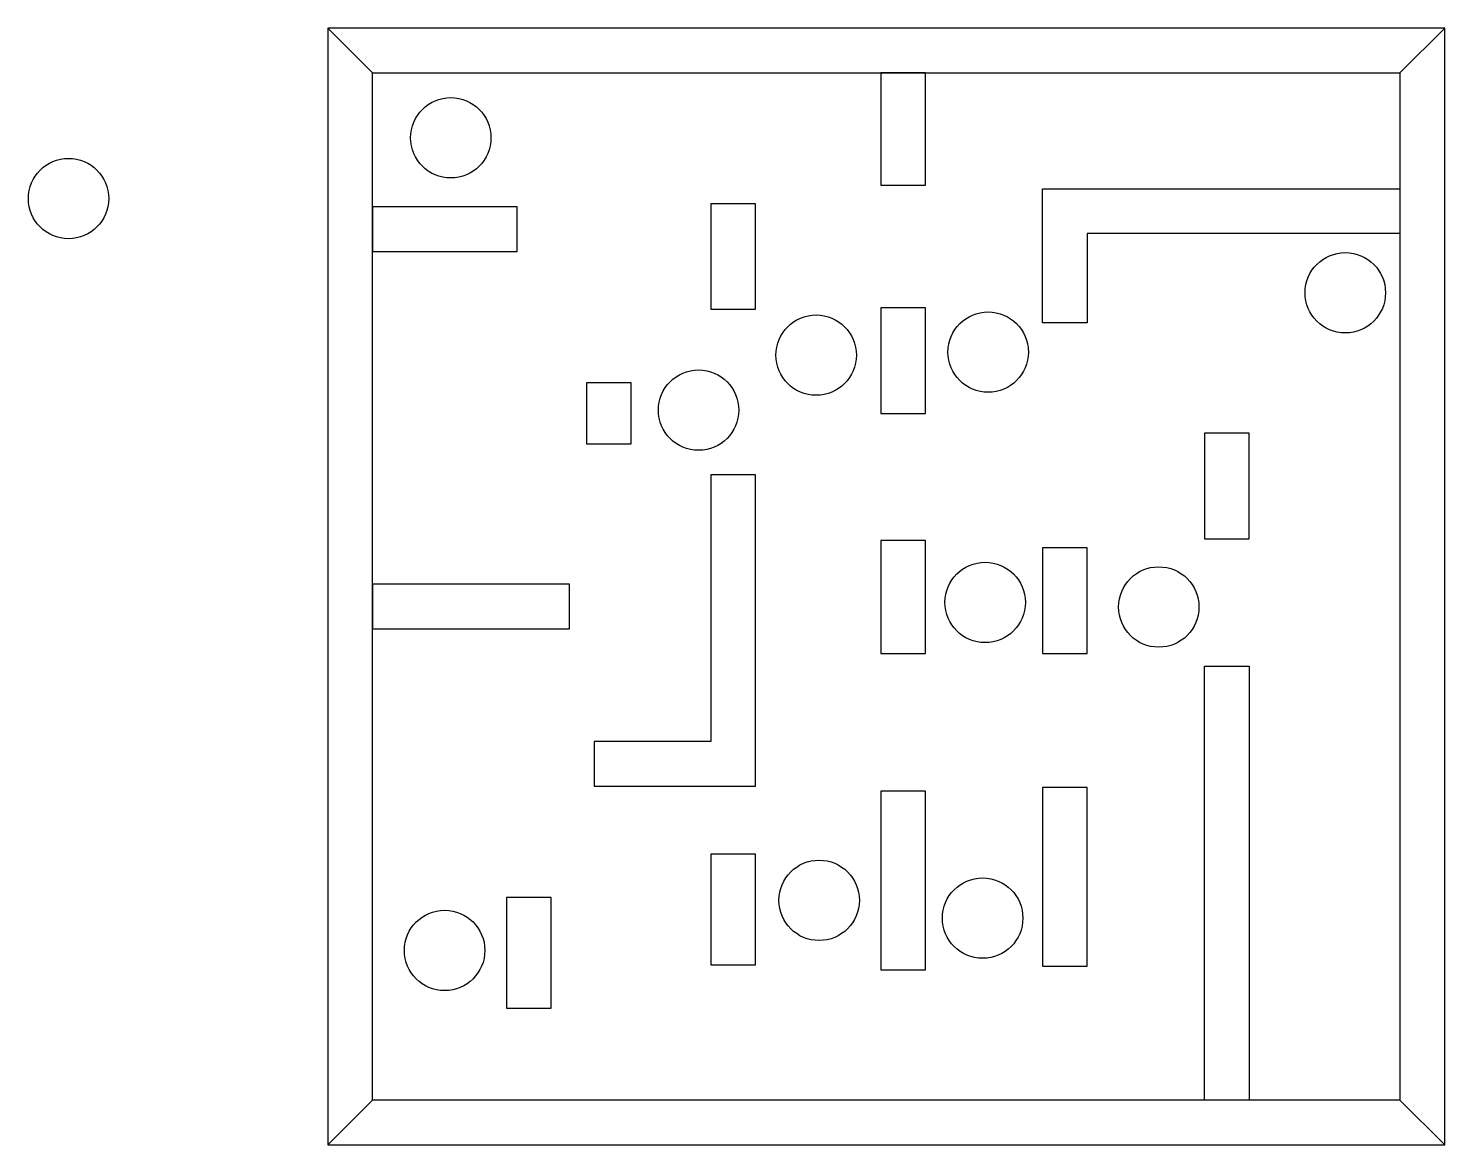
# Model space of a CAD drawing. Header units: metres. Extents: x -0.067 to 0.25, y 0 to 0.25.
import ezdxf

# ---------------------------------------------------------------- set-up
doc = ezdxf.new("R2010")
doc.units = ezdxf.units.M
doc.layers.get('0').update_dxf_attribs({"linetype": 'CONTINUOUS'})

msp = doc.modelspace()

# ---------------------------------------------------------------- linework, layer by layer
for p, q in [((0.25, 0.25), (0, 0.25)), ((0, 0.25), (0, 0)), ((0, 0.25), (0.01, 0.24)), ((0.24, 0.24), (0.25, 0.25)), ((0.25, 0), (0.25, 0.25)), ((0.01, 0.24), (0.24, 0.24)), ((0.01, 0.01), (0.01, 0.24)), ((0.24, 0.24), (0.24, 0.01)), ((0.01, 0.01), (0, 0)), ((0.24, 0.01), (0.01, 0.01)), ((0.24, 0.01), (0.25, 0)), ((0, 0), (0.25, 0))]:
    msp.add_line(p, q)
for points in [[(0.1338, 0.24), (0.1238, 0.24), (0.1238, 0.2149), (0.1338, 0.2149)], [(0.16, 0.21406), (0.24, 0.21406), (0.24, 0.20406), (0.17, 0.20406), (0.17, 0.18406), (0.16, 0.18406), (0.16, 0.20132)], [(0.04239, 0.21), (0.01, 0.21), (0.01, 0.2), (0.04239, 0.2)], [(0.09578, 0.18708), (0.09578, 0.21072), (0.08578, 0.21072), (0.08578, 0.18708)], [(0.1238, 0.18739), (0.1238, 0.16376), (0.1338, 0.16376), (0.1338, 0.18739)], [(0.06792, 0.17059), (0.05792, 0.17059), (0.05792, 0.15692), (0.06792, 0.15692)], [(0.20622, 0.15933), (0.19622, 0.15933), (0.19622, 0.1357), (0.20622, 0.1357)], [(0.09578, 0.15), (0.08578, 0.15), (0.08578, 0.09028), (0.05961, 0.09028), (0.05961, 0.08028), (0.08578, 0.08028), (0.09578, 0.08028)], [(0.1338, 0.13533), (0.1238, 0.13533), (0.1238, 0.11), (0.1338, 0.11)], [(0.17, 0.13364), (0.16, 0.13364), (0.16, 0.11), (0.17, 0.11)], [(0.05413, 0.12552), (0.01, 0.12552), (0.01, 0.11552), (0.05413, 0.11552)], [(0.20622, 0.01), (0.19622, 0.01), (0.19622, 0.10716), (0.20622, 0.10716)], [(0.17, 0.08), (0.16, 0.08), (0.16, 0.04), (0.17, 0.04)], [(0.1338, 0.07916), (0.1238, 0.07916), (0.1238, 0.03916), (0.1338, 0.03916)], [(0.08578, 0.04026), (0.09578, 0.04026), (0.09578, 0.06506), (0.08578, 0.06506)], [(0.05, 0.05536), (0.04, 0.05536), (0.04, 0.03056), (0.05, 0.03056)]]:
    msp.add_lwpolyline(points, close=True)
for centre in [(0.02755, 0.22548), (-0.058, 0.21187), (0.22776, 0.19078), (0.10932, 0.17681), (0.14783, 0.1775), (0.08301, 0.1645), (0.14715, 0.12144), (0.18601, 0.12041), (0.11, 0.05472), (0.14659, 0.05074), (0.02617, 0.04351)]:
    msp.add_circle(centre, 0.009)

doc.saveas('drawing.dxf')
